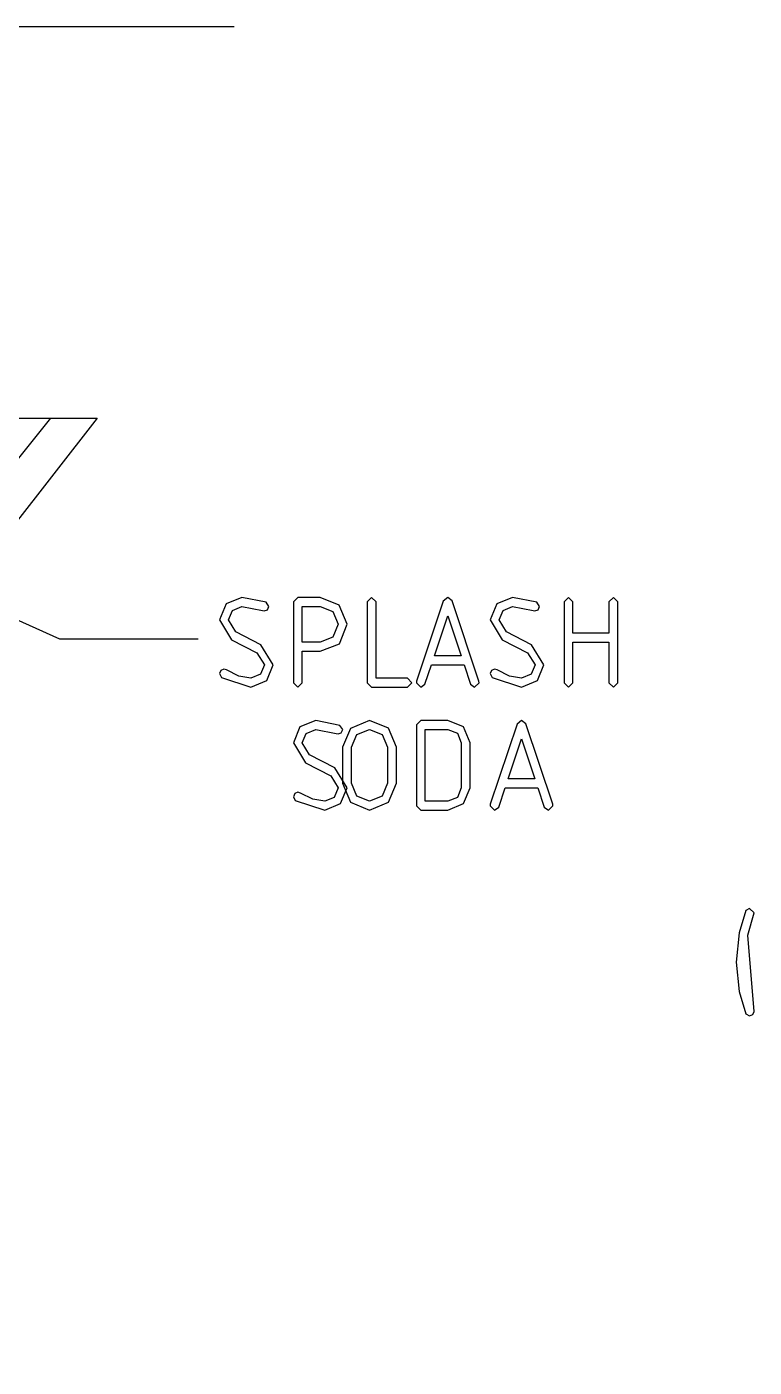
# Model space of a CAD drawing. Header units: metres. Extents: x 0 to 16.5, y 0 to 11.5.
# Drawn here: x 4.535 to 4.946, y 5.338 to 6.095 of the extents above; entities that cross this region are included whole.
import ezdxf

# ---------------------------------------------------------------- set-up
doc = ezdxf.new("R2010")
doc.units = ezdxf.units.M

msp = doc.modelspace()

# ---------------------------------------------------------------- linework, layer by layer
for points in [[(4.65213, 6.09489), (4.30886, 6.09489), (4.17583, 5.85232)], [(3.95199, 5.64936), (4.15913, 5.38758), (4.36876, 5.64936), (4.47151, 5.77767), (4.52914, 5.84956), (4.54872, 5.87403)], [(4.36925, 5.83247), (4.55354, 5.74951), (4.63189, 5.74951)]]:
    msp.add_lwpolyline(points)
for points in [[(4.54872, 5.87403), (4.57493, 5.87403), (4.18078, 5.368), (4.19646, 4.80512), (4.41407, 4.76986), (4.41407, 4.75211), (3.91401, 4.75211), (3.91401, 4.77567), (4.12771, 4.80512), (4.13949, 5.368), (3.74143, 5.87403), (3.77403, 5.87403), (4.54872, 5.87403)], [(4.66726, 5.7461), (4.6531, 5.75336), (4.64893, 5.76019), (4.65115, 5.76551), (4.65653, 5.76779), (4.66813, 5.76546), (4.66917, 5.76519), (4.67096, 5.7659), (4.67176, 5.76774), (4.67019, 5.77007), (4.65653, 5.77285), (4.64762, 5.76915), (4.64393, 5.76019), (4.65072, 5.74892), (4.66504, 5.7416), (4.66928, 5.73486), (4.66704, 5.72944), (4.66162, 5.72726), (4.65489, 5.72835), (4.64789, 5.73188), (4.64643, 5.73236), (4.64469, 5.73156), (4.64393, 5.72982), (4.64501, 5.72771), (4.66162, 5.72222), (4.67057, 5.72592), (4.67426, 5.73486), (4.66726, 5.7461)], [(4.6856, 5.77029), (4.6856, 5.72472), (4.6881, 5.72222), (4.6906, 5.72472), (4.6906, 5.74246), (4.70074, 5.74246), (4.71169, 5.74669), (4.71593, 5.75771), (4.71153, 5.76844), (4.70079, 5.77285), (4.6881, 5.77285), (4.6856, 5.77029)], [(4.72726, 5.72472), (4.72976, 5.72222), (4.75, 5.72222), (4.7525, 5.72472), (4.75, 5.72726), (4.73226, 5.72726), (4.73226, 5.77029), (4.72976, 5.77285), (4.72726, 5.77029), (4.72726, 5.72472)], [(4.79031, 5.72553), (4.77518, 5.77089), (4.77274, 5.77285), (4.77018, 5.77078), (4.7551, 5.72553), (4.75504, 5.72472), (4.75754, 5.72222), (4.75987, 5.72396), (4.76351, 5.73486), (4.78196, 5.73486), (4.78554, 5.72396), (4.78787, 5.72222), (4.79042, 5.72472), (4.79031, 5.72553)], [(4.82004, 5.7461), (4.80588, 5.75336), (4.80171, 5.76019), (4.80393, 5.76551), (4.80931, 5.76779), (4.8209, 5.76546), (4.82194, 5.76519), (4.82374, 5.7659), (4.82454, 5.76774), (4.82297, 5.77007), (4.80931, 5.77285), (4.8004, 5.76915), (4.79671, 5.76019), (4.8035, 5.74892), (4.81782, 5.7416), (4.82206, 5.73486), (4.81982, 5.72944), (4.8144, 5.72726), (4.80767, 5.72835), (4.80067, 5.73188), (4.79921, 5.73236), (4.79747, 5.73156), (4.79671, 5.72982), (4.79779, 5.72771), (4.8144, 5.72222), (4.82335, 5.72592), (4.82704, 5.73486), (4.82004, 5.7461)], [(4.84087, 5.72222), (4.84337, 5.72472), (4.84337, 5.74756), (4.86372, 5.74756), (4.86372, 5.72472), (4.86621, 5.72222), (4.86871, 5.72472), (4.86871, 5.77029), (4.86621, 5.77285), (4.86372, 5.77029), (4.86372, 5.75261), (4.84337, 5.75261), (4.84337, 5.77029), (4.84087, 5.77285), (4.83838, 5.77029), (4.83838, 5.72472), (4.84087, 5.72222)], [(4.70079, 5.76779), (4.70796, 5.76481), (4.71094, 5.75771), (4.70796, 5.75049), (4.70079, 5.7475), (4.6906, 5.7475), (4.6906, 5.76779), (4.70079, 5.76779)], [(4.78022, 5.73986), (4.76525, 5.73986), (4.77274, 5.76247), (4.78022, 5.73986)], [(4.70893, 5.67665), (4.69476, 5.68392), (4.6906, 5.69075), (4.69282, 5.69607), (4.69819, 5.69835), (4.70979, 5.69601), (4.71083, 5.69575), (4.71262, 5.69646), (4.71343, 5.69829), (4.71186, 5.70063), (4.69819, 5.7034), (4.68929, 5.69971), (4.6856, 5.69075), (4.69239, 5.67947), (4.70671, 5.67215), (4.71094, 5.66542), (4.70871, 5.66), (4.70329, 5.65782), (4.69656, 5.6589), (4.68956, 5.66243), (4.6881, 5.66292), (4.68636, 5.66211), (4.6856, 5.66037), (4.68668, 5.65826), (4.70329, 5.65278), (4.71224, 5.65647), (4.71593, 5.66542), (4.70893, 5.67665)], [(4.74371, 5.68826), (4.73931, 5.699), (4.72857, 5.7034), (4.71783, 5.69889), (4.71338, 5.68826), (4.71338, 5.66803), (4.71783, 5.65722), (4.72857, 5.65278), (4.73926, 5.65722), (4.74371, 5.66803), (4.74371, 5.68826)], [(4.73574, 5.66069), (4.72857, 5.65782), (4.72136, 5.66069), (4.71837, 5.66792), (4.71837, 5.68826), (4.72136, 5.69547), (4.72857, 5.69835), (4.73574, 5.69547), (4.73872, 5.68826), (4.73872, 5.66792), (4.73574, 5.66069)], [(4.75504, 5.65528), (4.75754, 5.65278), (4.77274, 5.65278), (4.78168, 5.65647), (4.78537, 5.66542), (4.78537, 5.69075), (4.78168, 5.69971), (4.77274, 5.7034), (4.75754, 5.7034), (4.75504, 5.70085), (4.75504, 5.65528)], [(4.77274, 5.69835), (4.77815, 5.69618), (4.78039, 5.69075), (4.78039, 5.66542), (4.77815, 5.66), (4.77274, 5.65782), (4.76004, 5.65782), (4.76004, 5.69835), (4.77274, 5.69835)], [(4.83197, 5.65608), (4.81685, 5.70144), (4.8144, 5.7034), (4.81185, 5.70133), (4.79676, 5.65608), (4.79671, 5.65528), (4.79921, 5.65278), (4.80154, 5.65451), (4.80518, 5.66542), (4.82362, 5.66542), (4.82721, 5.65451), (4.82954, 5.65278), (4.83208, 5.65528), (4.83197, 5.65608)], [(4.82189, 5.67042), (4.80692, 5.67042), (4.8144, 5.69303), (4.82189, 5.67042)], [(4.94211, 5.58214), (4.94569, 5.59478), (4.94308, 5.59728), (4.94097, 5.59614), (4.93722, 5.5835), (4.9356, 5.567), (4.93722, 5.55046), (4.94097, 5.53782), (4.94308, 5.53662), (4.94493, 5.53743), (4.94569, 5.53917), (4.94211, 5.58214)]]:
    msp.add_lwpolyline(points, close=True)

doc.saveas('drawing.dxf')
